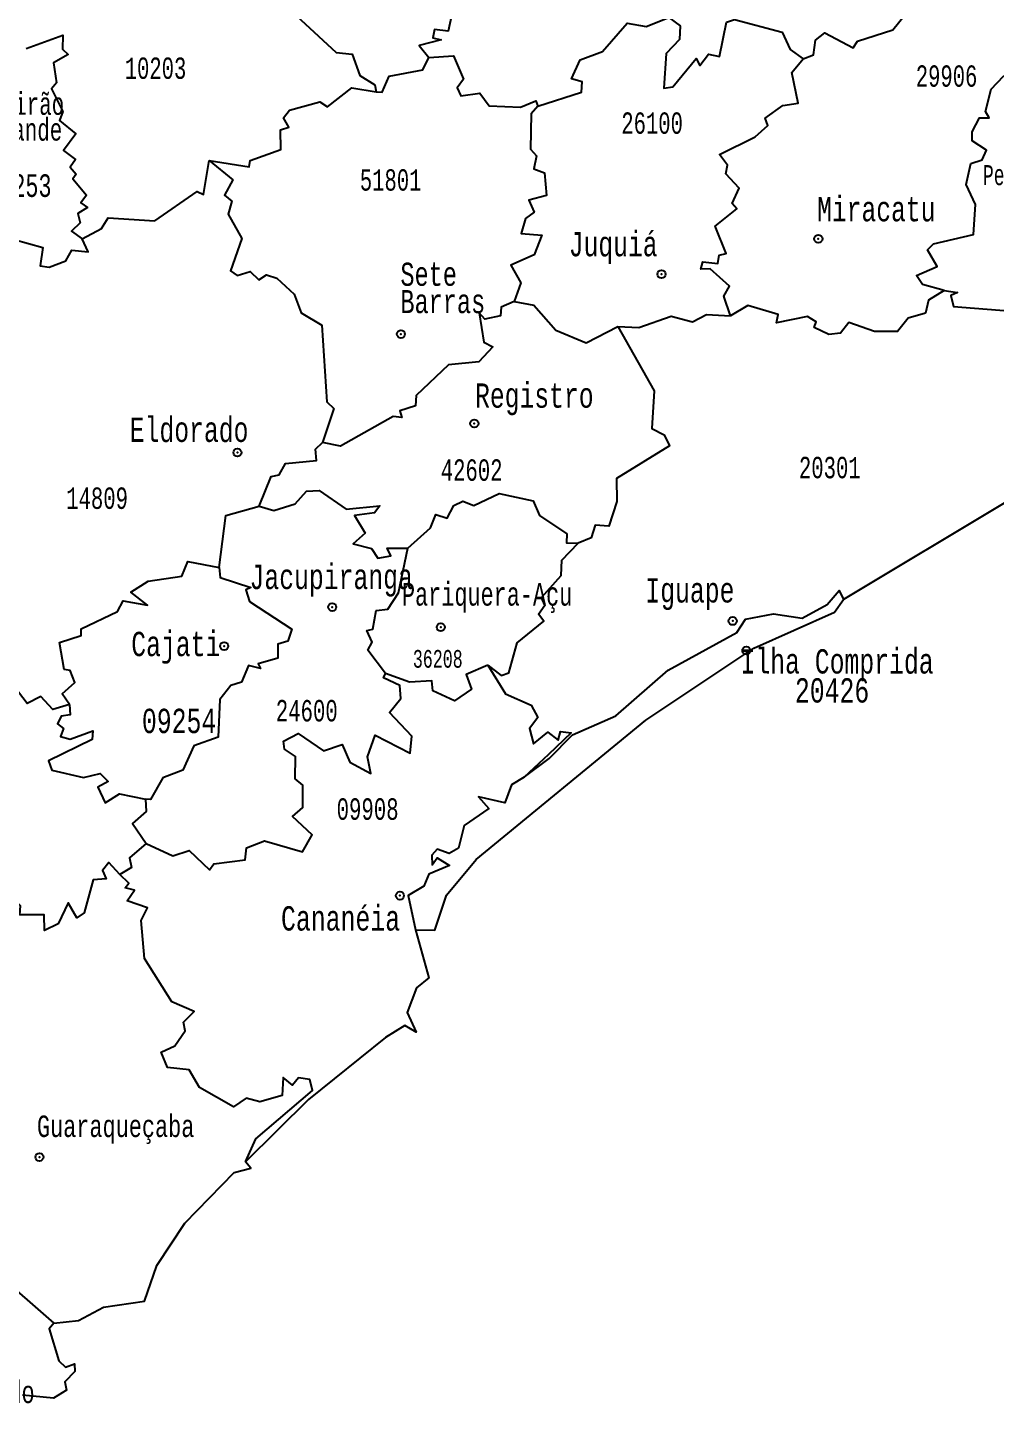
# Model space of a CAD drawing. Header units: millimetres. Extents: x 9851 to 10267, y 23387 to 23778.
# Drawn here: x 10107.33 to 10118.13, y 23468.98 to 23484.34 of the extents above; entities that cross this region are included whole.
import ezdxf
from ezdxf.enums import TextEntityAlignment as Align

# ---------------------------------------------------------------- set-up
doc = ezdxf.new("R2010")
doc.units = ezdxf.units.MM
doc.layers.add('3', color=7, linetype='Continuous')
doc.styles.add('MONOTXT', font='MONOTXT', dxfattribs={"height": 0.2})

# ---------------------------------------------------------------- blocks, each defined once
blk = doc.blocks.new('SEDE')
at = {"layer": '3', "color": 7, "linetype": 'Continuous'}
blk.add_circle((0, 0), 0.00451, dxfattribs=at)

msp = doc.modelspace()

# ---------------------------------------------------------------- linework, layer by layer
at = {"color": 7, "linetype": 'Continuous'}
for points in [[(10108.694, 23486.306), (10108.84, 23486.268), (10108.909, 23486.161), (10108.932, 23486.075), (10108.837, 23485.935), (10108.905, 23485.936), (10108.941, 23485.846), (10109.03, 23485.893), (10109.088, 23485.574), (10109.544, 23485.153), (10109.504, 23484.66), (10109.639, 23484.707), (10109.771, 23484.633), (10109.92, 23484.764), (10110.01, 23484.639), (10110.134, 23484.655), (10110.775, 23484.061), (10110.951, 23484.042), (10111.037, 23483.805), (10111.205, 23483.7), (10111.219, 23483.619)], [(10112.615, 23485.203), (10112.62, 23485.089), (10112.498, 23484.927), (10112.245, 23484.877), (10112.12, 23484.759), (10112.234, 23484.582), (10112.128, 23484.466), (10112.067, 23484.502), (10112.025, 23484.297), (10111.873, 23484.317), (10111.853, 23484.223), (10111.946, 23484.2), (10111.701, 23484.14), (10111.808, 23484.003)], [(10117.56, 23481.402), (10117.318, 23481.471), (10117.252, 23481.571), (10117.482, 23481.672), (10117.375, 23481.856), (10117.44, 23481.925), (10117.887, 23482.028), (10117.91, 23482.364), (10117.806, 23482.587), (10117.857, 23482.821), (10117.985, 23482.861), (10118.031, 23482.968), (10117.872, 23483.074), (10117.871, 23483.174), (10117.952, 23483.33), (10118.062, 23483.329), (10118.022, 23483.403), (10118.083, 23483.651), (10118.223, 23483.796), (10118.391, 23483.83), (10118.423, 23483.948), (10119.154, 23484.277), (10119.125, 23484.551), (10119.372, 23484.659)], [(10115.985, 23483.988), (10116.102, 23484.033), (10116.125, 23484.198), (10116.229, 23484.281), (10116.542, 23484.112), (10116.593, 23484.185), (10116.988, 23484.314), (10117.205, 23484.583)], [(10113.023, 23483.46), (10113.513, 23483.616), (10113.521, 23483.733), (10113.4, 23483.767), (10113.496, 23483.978), (10113.745, 23484.07), (10114.021, 23484.386), (10114.232, 23484.351), (10114.486, 23484.451), (10114.612, 23484.356), (10114.604, 23484.204), (10114.458, 23484.048), (10114.432, 23483.662), (10114.53, 23483.677), (10114.793, 23483.994), (10114.831, 23483.916), (10114.929, 23484.041), (10115.053, 23484.017), (10115.13, 23484.397), (10115.22, 23484.428), (10115.752, 23484.288), (10115.841, 23484.093), (10115.985, 23483.988)], [(10107.313, 23484.104), (10107.723, 23484.255), (10107.719, 23484.098), (10107.784, 23484.039), (10107.619, 23483.943), (10107.652, 23483.721), (10107.597, 23483.655), (10107.724, 23483.4), (10107.687, 23483.3), (10107.869, 23483.152), (10107.733, 23482.966), (10107.866, 23482.865), (10107.806, 23482.78), (10107.874, 23482.702), (10107.834, 23482.65), (10107.987, 23482.467), (10107.924, 23482.383), (10107.998, 23482.328), (10107.892, 23482.262), (10107.919, 23482.16), (10107.82, 23482.065), (10107.941, 23481.981)], [(10111.808, 23484.003), (10112.083, 23484.024), (10112.197, 23483.762), (10112.123, 23483.667), (10112.164, 23483.577), (10112.377, 23483.607), (10112.481, 23483.466), (10112.83, 23483.448), (10113.004, 23483.52), (10113.023, 23483.46)], [(10111.219, 23483.619), (10111.288, 23483.618), (10111.367, 23483.796), (10111.74, 23483.867), (10111.808, 23484.003)], [(10115.175, 23481.119), (10115.101, 23481.338), (10115.164, 23481.451), (10114.948, 23481.645), (10114.843, 23481.642), (10114.867, 23481.721), (10115.035, 23481.705), (10115.047, 23481.797), (10115.125, 23481.815), (10115.003, 23482.12), (10115.246, 23482.314), (10115.194, 23482.374), (10115.271, 23482.546), (10115.123, 23482.705), (10115.14, 23482.802), (10115.052, 23482.921), (10115.449, 23483.119), (10115.593, 23483.245), (10115.562, 23483.327), (10115.757, 23483.47), (10115.931, 23483.493), (10115.86, 23483.838), (10115.985, 23483.988)], [(10109.357, 23482.854), (10109.803, 23482.784), (10109.814, 23482.855), (10110.157, 23482.978), (10110.154, 23483.196), (10110.245, 23483.227), (10110.187, 23483.332), (10110.252, 23483.417), (10110.591, 23483.511), (10110.677, 23483.452), (10110.95, 23483.665), (10111.219, 23483.619)], [(10113.023, 23483.46), (10112.949, 23483.377), (10112.943, 23482.979), (10113.01, 23482.908), (10112.981, 23482.762), (10113.099, 23482.718), (10113.122, 23482.462), (10112.926, 23482.41), (10112.985, 23482.279), (10112.887, 23482.208), (10112.84, 23482.038), (10113.071, 23482.021), (10112.982, 23481.801), (10112.723, 23481.684), (10112.834, 23481.49), (10112.759, 23481.279)], [(10107.941, 23481.981), (10108.155, 23482.094), (10108.228, 23482.215), (10108.75, 23482.179), (10109.224, 23482.507), (10109.293, 23482.476), (10109.357, 23482.854)], [(10109.357, 23482.854), (10109.622, 23482.639), (10109.529, 23482.467), (10109.608, 23482.399), (10109.569, 23482.256), (10109.721, 23481.985), (10109.595, 23481.621), (10109.669, 23481.571), (10109.814, 23481.616), (10109.911, 23481.523), (10109.997, 23481.578), (10110.112, 23481.542), (10110.304, 23481.36), (10110.385, 23481.154), (10110.615, 23481.015), (10110.671, 23480.159), (10110.748, 23480.087), (10110.623, 23479.704)], [(10106.932, 23481.758), (10107.179, 23481.971), (10107.502, 23481.882), (10107.469, 23481.679), (10107.573, 23481.664), (10107.756, 23481.733), (10107.825, 23481.854), (10108.007, 23481.835), (10107.941, 23481.981)], [(10117.56, 23481.402), (10117.383, 23481.295), (10117.35, 23481.15), (10117.158, 23481.092), (10117.039, 23480.944), (10116.782, 23480.945), (10116.494, 23481.046), (10116.404, 23480.928), (10116.271, 23480.913), (10116.107, 23480.991), (10116.129, 23481.054), (10116.035, 23481.112), (10115.69, 23481.043), (10115.706, 23481.134), (10115.367, 23481.235), (10115.175, 23481.119)], [(10117.56, 23481.402), (10117.708, 23481.382), (10117.632, 23481.346), (10117.663, 23481.224), (10118.275, 23481.174)], [(10112.759, 23481.279), (10112.617, 23481.215), (10112.609, 23481.12), (10112.435, 23481.083), (10112.369, 23481.153), (10112.421, 23480.825), (10112.522, 23480.772), (10112.367, 23480.605), (10112.029, 23480.573), (10111.666, 23480.229), (10111.66, 23480.116), (10111.485, 23480.058), (10111.507, 23479.983), (10111.412, 23479.997), (10110.821, 23479.663), (10110.623, 23479.704)], [(10112.759, 23481.279), (10112.98, 23481.238), (10113.224, 23480.961), (10113.563, 23480.82), (10113.919, 23481.001)], [(10113.919, 23481.001), (10114.151, 23480.99), (10114.512, 23481.116), (10114.752, 23481.052), (10114.906, 23481.135), (10115.175, 23481.119)], [(10113.919, 23481.001), (10114.324, 23480.284), (10114.298, 23479.863), (10114.435, 23479.79), (10114.493, 23479.669), (10113.903, 23479.303), (10113.908, 23479.045), (10113.818, 23478.772), (10113.666, 23478.784), (10113.619, 23478.642), (10113.476, 23478.581)], [(10119.986, 23480.32), (10118.973, 23479.622), (10118.883, 23479.461), (10118.471, 23479.207), (10118.477, 23479.087), (10118.249, 23479.039), (10116.434, 23477.953)], [(10109.913, 23478.994), (10110.048, 23479.325), (10110.138, 23479.343), (10110.208, 23479.471), (10110.555, 23479.506), (10110.543, 23479.632), (10110.623, 23479.704)], [(10109.913, 23478.994), (10110.079, 23478.947), (10110.317, 23479.019), (10110.442, 23479.162), (10110.585, 23479.17), (10110.887, 23478.96), (10111.262, 23479), (10111.201, 23478.92), (10110.977, 23478.889), (10111.097, 23478.694), (10110.964, 23478.573), (10111.169, 23478.522), (10111.238, 23478.415), (10111.383, 23478.441), (10111.345, 23478.525), (10111.575, 23478.524)], [(10111.575, 23478.524), (10111.827, 23478.754), (10111.888, 23478.901), (10112.013, 23478.86), (10112.088, 23479.003), (10112.187, 23479.049), (10112.311, 23479.003), (10112.592, 23479.136), (10112.971, 23479.056), (10113.042, 23478.891), (10113.347, 23478.686), (10113.345, 23478.586), (10113.476, 23478.581)], [(10109.468, 23478.309), (10109.541, 23478.892), (10109.913, 23478.994)], [(10111.326, 23477.126), (10111.126, 23477.386), (10111.175, 23477.478), (10111.118, 23477.607), (10111.183, 23477.622), (10111.222, 23477.831), (10111.352, 23477.844), (10111.471, 23478.027), (10111.575, 23478.524)], [(10112.465, 23477.22), (10112.615, 23477.105), (10112.7, 23477.133), (10112.793, 23477.469), (10113.09, 23477.709), (10113.033, 23477.79), (10113.102, 23477.89), (10113.067, 23477.974), (10113.286, 23478.221), (10113.292, 23478.392), (10113.476, 23478.581)], [(10107.799, 23476.779), (10107.717, 23476.901), (10107.859, 23477.025), (10107.806, 23477.159), (10107.738, 23477.17), (10107.687, 23477.473), (10107.927, 23477.55), (10107.928, 23477.626), (10108.335, 23477.818), (10108.397, 23477.936), (10108.67, 23477.888), (10108.483, 23478.033), (10108.675, 23478.159), (10109.051, 23478.214), (10109.118, 23478.377), (10109.468, 23478.309)], [(10107.799, 23476.779), (10107.612, 23476.726), (10107.477, 23476.87), (10107.326, 23476.791), (10107.071, 23477.123), (10106.835, 23477.246), (10106.922, 23477.305), (10106.875, 23477.416), (10106.562, 23477.67), (10106.638, 23477.741), (10106.542, 23477.988), (10106.715, 23478.122), (10106.682, 23478.231), (10106.317, 23478.277), (10106.112, 23478.187)], [(10109.468, 23478.309), (10109.48, 23478.199), (10109.823, 23478.087), (10109.767, 23478.06), (10109.808, 23477.929), (10110.28, 23477.62), (10110.235, 23477.487), (10110.124, 23477.452), (10110.122, 23477.296), (10109.904, 23477.234), (10109.928, 23477.181), (10109.794, 23477.214), (10109.718, 23477.03), (10109.599, 23476.994), (10109.477, 23476.836), (10109.458, 23476.414), (10109.185, 23476.319), (10109.062, 23476.046), (10108.84, 23475.96), (10108.702, 23475.718), (10108.645, 23475.724)], [(10112.873, 23475.967), (10113.15, 23476.176), (10113.41, 23476.443), (10113.894, 23476.655), (10114.479, 23477.164), (10115.246, 23477.585), (10115.343, 23477.734), (10115.653, 23477.792), (10115.974, 23477.745), (10116.253, 23477.896), (10116.387, 23478.052), (10116.434, 23477.953)], [(10111.659, 23474.263), (10111.876, 23474.261), (10112.007, 23474.651), (10112.338, 23475.048), (10114.23, 23476.607), (10115.436, 23477.411), (10116.336, 23477.812), (10116.434, 23477.953)], [(10108.652, 23475.228), (10108.952, 23475.092), (10109.133, 23475.149), (10109.362, 23474.934), (10109.408, 23475.003), (10109.76, 23475.045), (10109.775, 23475.179), (10109.973, 23475.259), (10110.4, 23475.134), (10110.506, 23475.326), (10110.285, 23475.53), (10110.401, 23475.63), (10110.404, 23475.879), (10110.317, 23475.952), (10110.319, 23476.201), (10110.199, 23476.282), (10110.187, 23476.371), (10110.349, 23476.456), (10110.632, 23476.264), (10110.841, 23476.332), (10110.926, 23476.135), (10111.16, 23476.01), (10111.124, 23476.195), (10111.208, 23476.438), (10111.601, 23476.236), (10111.619, 23476.425), (10111.371, 23476.69), (10111.497, 23476.847), (10111.484, 23476.991), (10111.303, 23477.078), (10111.326, 23477.126)], [(10112.465, 23477.22), (10112.225, 23477.117), (10112.286, 23476.951), (10112.095, 23476.821), (10111.853, 23476.932), (10111.84, 23477.043), (10111.592, 23477.028), (10111.326, 23477.126)], [(10112.465, 23477.22), (10112.663, 23476.9), (10112.952, 23476.773), (10113.026, 23476.635), (10112.933, 23476.511), (10112.976, 23476.342), (10113.135, 23476.472), (10113.25, 23476.383), (10113.277, 23476.48), (10113.395, 23476.464), (10113.142, 23476.222), (10113.087, 23476.17), (10112.873, 23475.967)], [(10107.799, 23476.779), (10107.807, 23476.664), (10107.706, 23476.65), (10107.665, 23476.563), (10107.731, 23476.511), (10107.698, 23476.424), (10107.806, 23476.392), (10108.058, 23476.485), (10108.051, 23476.388), (10107.563, 23476.15), (10107.6, 23476.046), (10107.956, 23475.966), (10108.14, 23476.01), (10108.23, 23475.92), (10108.116, 23475.857), (10108.198, 23475.681), (10108.357, 23475.783), (10108.645, 23475.724)], [(10112.873, 23475.967), (10112.73, 23475.883), (10112.656, 23475.681), (10112.361, 23475.75), (10112.479, 23475.619), (10112.203, 23475.43), (10112.138, 23475.175), (10112.034, 23475.116), (10111.902, 23475.165), (10111.84, 23475.099), (10111.846, 23474.991), (10111.9, 23475.068), (10112.038, 23474.984), (10111.808, 23474.887), (10111.753, 23474.751), (10111.578, 23474.647), (10111.659, 23474.263)], [(10108.645, 23475.724), (10108.653, 23475.585), (10108.502, 23475.453), (10108.652, 23475.228)], [(10108.652, 23475.228), (10108.469, 23475.07), (10108.49, 23474.962), (10108.36, 23474.883)], [(10108.36, 23474.883), (10108.236, 23475.017), (10108.167, 23474.927), (10108.208, 23474.832), (10108.061, 23474.822), (10107.962, 23474.453), (10107.881, 23474.398), (10107.784, 23474.564), (10107.67, 23474.33), (10107.518, 23474.256), (10107.515, 23474.43), (10107.244, 23474.432), (10107.253, 23474.532), (10106.956, 23474.843), (10106.642, 23474.998), (10106.586, 23474.904), (10106.411, 23474.884), (10106.006, 23474.648), (10105.97, 23474.455), (10105.887, 23474.384), (10105.918, 23474.267), (10105.759, 23474.204), (10105.471, 23473.789), (10105.193, 23473.964)], [(10109.762, 23471.674), (10109.878, 23471.929), (10110.51, 23472.47), (10110.481, 23472.592), (10110.354, 23472.61), (10110.285, 23472.53), (10110.182, 23472.614), (10110.17, 23472.416), (10109.922, 23472.344), (10109.771, 23472.385), (10109.627, 23472.289), (10109.248, 23472.504), (10109.135, 23472.7), (10108.891, 23472.727), (10108.823, 23472.899), (10108.974, 23472.97), (10109.09, 23473.137), (10109.069, 23473.232), (10109.188, 23473.351), (10108.94, 23473.459), (10108.635, 23473.943), (10108.598, 23474.367), (10108.667, 23474.511), (10108.441, 23474.589), (10108.523, 23474.706), (10108.418, 23474.732), (10108.462, 23474.784), (10108.36, 23474.883)], [(10111.659, 23474.263), (10111.809, 23473.728), (10111.672, 23473.615), (10111.567, 23473.34), (10111.668, 23473.122), (10111.542, 23473.195), (10111.323, 23473.061), (10110.466, 23472.369), (10109.762, 23471.674)], [(10107.625, 23469.871), (10107.899, 23469.904), (10108.178, 23470.053), (10108.636, 23470.12), (10108.773, 23470.516), (10109.086, 23470.99), (10109.635, 23471.555), (10109.822, 23471.605), (10109.762, 23471.674)], [(10105.084, 23470.761), (10105.38, 23471.026), (10105.64, 23471.077), (10105.741, 23470.884), (10105.925, 23470.857), (10106.136, 23470.89), (10106.287, 23471.038), (10107.625, 23469.871)], [(10107.625, 23469.871), (10107.571, 23469.809), (10107.681, 23469.453), (10107.753, 23469.382), (10107.853, 23469.417), (10107.857, 23469.334), (10107.747, 23469.216), (10107.765, 23469.125), (10107.62, 23469.035), (10107.273, 23469.067)]]:
    msp.add_lwpolyline(points, dxfattribs=at)
for p in [(10116.155, 23481.98), (10114.405, 23481.585), (10111.497, 23480.916), (10112.316, 23479.918), (10109.672, 23479.593), (10110.73, 23477.868), (10111.941, 23477.643), (10115.199, 23477.713), (10109.524, 23477.432), (10115.352, 23477.382), (10111.485, 23474.646), (10107.463, 23471.727)]:
    msp.add_point(p, dxfattribs=at)

# ---------------------------------------------------------------- block references
at = {"color": 7, "linetype": 'Continuous', "zscale": 10}
for p, xscale, yscale, rotation in [((10116.155, 23481.98), 10, 10, 0.04295555149896805), ((10114.405, 23481.585), 10, 10, 359.9741199441448), ((10111.497, 23480.916), 9.99998388923011, 9.99998388923011, 359.8585931282568), ((10112.316, 23479.918), 9.999976877114975, 9.999976877114975, 359.8759354224546), ((10109.672, 23479.593), 9.999985017673312, 9.999985017673312, 359.7734818652292), ((10110.73, 23477.868), 10.00002075699115, 10.00002075699115, 359.7897578470589), ((10115.199, 23477.713), 10, 10, 359.9546432074684), ((10111.941, 23477.643), 10, 10, 359.8321795310196), ((10109.524, 23477.432), 10.00001099514238, 10.00001099514238, 359.7385307566203), ((10115.352, 23477.382), 10, 10, 359.9562440348063), ((10111.485, 23474.646), 9.9999842830143, 9.9999842830143, 359.7745490774369), ((10107.463, 23471.727), 10, 10, 359.5787111723351)]:
    msp.add_blockref('SEDE', p, dxfattribs=dict(at, xscale=xscale, yscale=yscale, rotation=rotation))

# ---------------------------------------------------------------- texts
at = {"color": 7, "linetype": 'Continuous', "style": 'MONOTXT'}
for s, height, rotation, width, p in [('10203', 0.2382, 0, 0.666663, (10108.758, 23483.885)), ('29906', 0.2382, 0, 0.666667, (10117.586, 23483.797)), ('Ribeir%%227o', 0.24125, 0.0033, 0.666674, (10107.182, 23483.495)), (' Grande', 0.2412, 0.0033, 0.666674, (10107.23, 23483.207)), ('26100', 0.2383, 0, 0.666671, (10114.3, 23483.272)), ('43253', 0.2525, 0, 0.666667, (10107.233, 23482.574)), ('42602', 0.239, 360, 0.666671, (10112.286, 23479.398)), ('20301', 0.239, 360, 0.666667, (10116.283, 23479.426)), ('24600', 0.2396, 360, 0.666667, (10110.446, 23476.711)), ('09908', 0.2398, 360, 0.666671, (10111.125, 23475.613))]:
    msp.add_text(s, height=height, rotation=rotation, dxfattribs=dict(at, width=width)).set_placement(p, align=Align.MIDDLE)
at = {"color": 7, "linetype": 'Continuous', "style": 'MONOTXT', "width": 0.619188}
msp.add_text('Pedro de', height=0.2234, rotation=0.0033, dxfattribs=at).set_placement((10118.472, 23482.579), align=Align.CENTER)
at = {"color": 7, "linetype": 'Continuous', "style": 'MONOTXT'}
for s, height, width, p in [('51801', 0.2384, 0.666674, (10111.382, 23482.637)), ('14809', 0.2391, 0.666659, (10108.106, 23479.084)), ('Pariquera-A%%231u', 0.25339, 0.666667, (10112.459, 23477.982)), ('36208', 0.1977, 0.649992, (10111.908, 23477.29))]:
    msp.add_text(s, height=height, dxfattribs=dict(at, width=width)).set_placement(p, align=Align.MIDDLE)
for s, height, width, p in [('Miracatu', 0.2703, 0.70588, (10116.141, 23482.175)), ('Registro', 0.2708, 0.705884, (10112.324, 23480.094)), ('Guaraque%%231aba', 0.23968, 0.705882, (10107.435, 23471.951))]:
    msp.add_text(s, height=height, dxfattribs=dict(at, width=width)).set_placement(p)
for s, height, width, p in [('Juqui%%225', 0.2704, 0.70588, (10114.361, 23481.785)), ('Eldorado', 0.2709, 0.705876, (10109.795, 23479.712)), ('Jacupiranga', 0.27121, 0.705887, (10111.63, 23478.069)), ('Iguape', 0.2712, 0.705884, (10115.219, 23477.919)), ('Ilha Comprida', 0.27141, 0.705886, (10117.442, 23477.126)), ('20426', 0.2715, 0.705876, (10116.723, 23476.802))]:
    msp.add_text(s, height=height, dxfattribs=dict(at, width=width)).set_placement(p, align=Align.RIGHT)
at = {"color": 7, "linetype": 'Continuous', "style": 'MONOTXT', "width": 0.705883}
for s, p in [('Sete ', (10111.491, 23481.455)), ('Barras', (10111.491, 23481.15))]:
    msp.add_text(s, height=0.2582, rotation=359.9987, dxfattribs=at).set_placement(p)
at = {"color": 7, "linetype": 'Continuous', "style": 'MONOTXT'}
for s, height, rotation, width, p in [('Cajati', 0.2714, 360, 0.705888, (10109.482, 23477.32)), ('09254', 0.2716, 0, 0.705885, (10109.436, 23476.461))]:
    msp.add_text(s, height=height, rotation=rotation, dxfattribs=dict(at, width=width)).set_placement(p, align=Align.RIGHT)
at = {"color": 7, "linetype": 'Continuous', "style": 'MONOTXT', "width": 0.705882}
msp.add_text('Canan%%233ia', height=0.27198, dxfattribs=at).set_placement((10111.488, 23474.528), align=Align.TOP_RIGHT)
at = {"color": 7, "linetype": 'Continuous', "style": 'MONOTXT', "width": 0.705395}
msp.add_text('Pontal do', height=0.2391, rotation=359.9992, dxfattribs=at).set_placement((10106.095, 23469.22), align=Align.TOP_LEFT)

doc.saveas('drawing.dxf')
